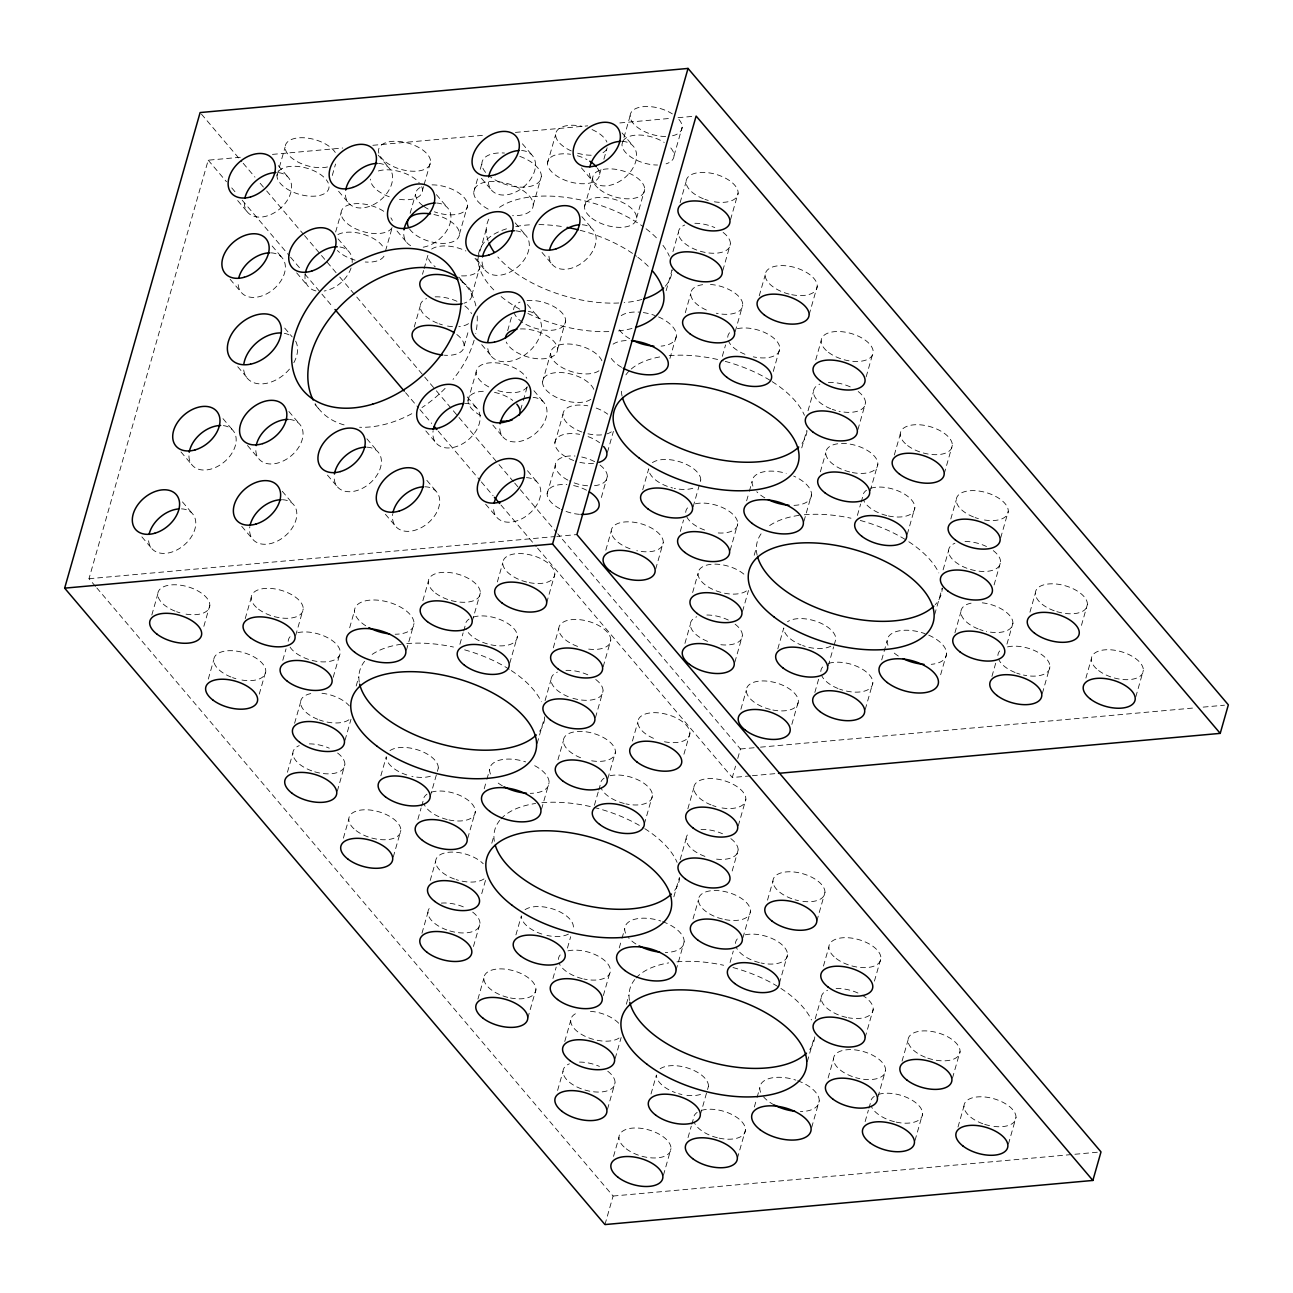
<?xml version="1.0" encoding="UTF-8"?>
<svg xmlns="http://www.w3.org/2000/svg" width="1293" height="1293" viewBox="0 0 1293 1293"><rect width="100%" height="100%" fill="white"/><g stroke="black" fill="none" stroke-linecap="round" stroke-linejoin="round"><path stroke-width="0.75" stroke-dasharray="5 3.75" d="M95.52 586.408L88.991 578.714L208.205 160.187L240.336 157.277M151.814 615.048L157.778 594.117M276.993 175.589L285.123 147.063M203.858 626.329L209.822 605.399M332.285 175.46L335.534 164.049M208.302 679.051L213.717 660.028M335.647 231.98L341.077 212.957M245.234 618.604L251.198 597.673M259.263 694.131L265.776 671.309M385.524 250.874L392.038 228.053M282.795 660.303L286.044 648.892M410.14 213.232L415.554 194.209M295.644 635.59L303.241 608.955M422.455 190.427L423.538 186.628M424.088 184.721L430.585 161.9M294.594 723.272L300.558 702.341M422.488 274.31L423.571 270.512M424.12 268.605L427.902 255.287A26.781 13.593 15.9 0 0 435.208 266.762M287.434 772.244L292.848 753.221M414.229 327.081L420.193 306.166M333.206 677.29L340.253 652.561M459.468 234.033L467.597 205.49M349.66 627.784L354.524 610.652M473.755 192.14L478.087 176.915M480.253 169.302L481.885 163.597M356.173 686.017L358.872 676.514M486.216 229.443L478.087 257.986A95.65 48.552 15.9 0 0 494.863 290.99M345.021 740.259L350.985 719.328M471.816 295.111L479.945 266.568M337.311 791.138L344.892 764.502M464.106 345.974L468.454 330.766M343.388 838.155L348.803 819.132M468.018 400.604L476.147 372.061M406.422 650.185L414.019 623.549M533.233 205.021L541.363 176.494M422.876 600.679L428.29 581.656M547.521 163.128L555.634 134.601M380.853 775.8L386.268 756.777A26.781 13.593 15.9 0 0 410.14 775.913M507.664 330.652L511.446 317.335M393.266 857.033L400.846 830.413M520.61 409.978L522.776 402.365M523.326 400.474L527.108 387.157M459.888 644.286L463.136 632.859M463.686 630.968L465.302 625.246A26.781 13.593 15.9 0 1 469.036 619.072M584.533 206.735L592.663 178.192M472.204 621.464L480.333 592.937M599.564 174.41L601.73 166.797M603.896 159.201L607.144 147.774M417.865 819.406L421.114 807.996M421.663 806.089L423.28 800.383A26.781 13.593 15.9 0 1 426.997 794.193M542.51 381.855L550.64 353.312M430.181 796.601L438.311 768.058M557.542 349.53L565.655 321.003M497.352 581.931L502.767 562.908M630.127 115.853L621.998 144.38A26.781 13.593 15.9 0 0 657.539 165.019M430.213 880.468L435.644 861.445M554.859 442.933L562.988 414.39M421.971 933.255L427.935 912.325M547.149 493.797L555.279 465.27M509.765 663.164L517.362 636.544M636.576 218.016L644.706 189.473M467.743 838.3L475.323 811.665M484.196 788.795L486.362 781.182M486.895 779.275L489.611 769.755M546.697 602.732L554.826 574.189M674.041 155.661L682.171 127.134M491.793 843.23L493.958 835.617M481.723 893.657L486.055 878.432M607.451 452.308L613.399 431.377M553.307 647.841L558.721 628.818M680.118 202.678L686.082 181.747M473.464 946.444L479.978 923.606M601.358 497.482L607.322 476.551M545.064 700.612L551.012 679.682M672.942 251.65L678.372 232.627M537.161 743.443L544.741 716.807M666.137 290.666L672.101 269.752A95.65 48.552 15.9 0 1 665.071 286.464M477.925 999.15L483.873 978.235M605.803 550.188L611.233 531.164M541.508 809.289L549.089 782.653M669.936 358.42L676.433 335.598M557.946 759.783L563.376 740.76M685.306 312.728L690.721 293.705M515.923 934.904L521.354 915.88A26.781 13.593 15.9 0 0 545.21 935.017M642.734 489.756L648.698 468.826A26.781 13.593 15.9 0 0 672.554 487.962M603.184 666.719L610.781 640.1M730.529 219.665L738.125 193.029M595.475 717.599L603.071 690.963M722.819 270.544L730.416 243.908M527.803 1018.044L535.932 989.517M655.68 569.082L663.277 542.446M594.424 805.28L598.223 791.962M598.756 790.071L600.388 784.366A26.781 13.593 15.9 0 1 604.106 778.176M722.318 356.318L725.567 344.908M607.823 778.677L615.42 752.041M735.184 331.606L742.764 304.986M552.951 978.51L556.2 967.099M680.296 531.455L683.544 520.028M567.433 948.092L570.682 936.682M693.161 506.743L700.741 480.107M632.439 741.034L637.853 722.011M759.233 295.887L765.197 274.956M564.75 1041.479L570.714 1020.549M692.644 592.517L698.058 573.494M557.59 1090.452L563.005 1071.428M684.934 643.397L690.349 624.374M644.302 824.174L652.432 795.648M773.279 371.414L779.776 348.577M603.362 995.497L610.409 970.768M730.173 550.333L737.753 523.713M619.266 947.898L621.432 940.286M621.981 938.379L624.697 928.875M746.627 500.827L748.792 493.215M749.326 491.324L752.041 481.804M683.932 754.223L689.896 733.293M809.111 314.765L817.241 286.238M626.329 1004.225L629.028 994.721M754.207 555.263L756.373 547.666M615.177 1058.466L621.141 1037.536M742.521 611.411L748.485 590.481M687.844 808.836L693.808 787.922M815.738 359.874L821.152 340.851M607.468 1109.346L615.048 1082.71M734.812 662.291L742.408 635.655M680.134 859.716L686.098 838.785M808.028 410.754L813.442 391.731M673.863 896.841L679.278 877.818M801.757 447.879L806.638 430.747M613.545 1156.362L618.959 1137.339M740.889 709.291L746.303 690.268M676.045 970.3L684.175 941.757M803.923 521.338L811.519 494.702A30.612 15.532 15.9 0 0 793.643 476.05M604.962 1224.568L613.092 1196.041L96.83 587.943M750.376 775.881L732.307 777.513L735.555 766.102M737.737 758.49L740.436 748.986L557.719 533.767M693.032 918.887L698.446 899.863M820.376 471.832L825.791 452.809M651.009 1094.007L656.424 1074.984A26.781 13.593 15.9 0 0 675.269 1092.585M777.82 648.86L783.768 627.929A26.781 13.593 15.9 0 0 800.997 644.916M738.271 825.839L745.851 799.203M866.148 376.861L873.195 352.132M732.177 870.997L738.141 850.067M857.905 429.648L865.486 403.012M663.422 1175.256L671.002 1148.62M791.849 724.387L798.347 701.549M730.044 962.493L733.293 951.066M857.388 515.422L860.653 504.011M861.186 502.104L862.819 496.399A26.781 13.593 15.9 0 1 866.536 490.209M742.909 937.781L750.49 911.145M870.254 490.726L877.85 464.09M688.021 1137.614L691.27 1126.203M691.82 1124.296L693.436 1118.59A26.781 13.593 15.9 0 1 697.169 1112.4M814.832 692.45L818.631 679.132M700.337 1114.808L708.467 1086.265M828.231 665.847L833.646 646.823M834.195 644.916L835.828 639.211A26.781 13.593 15.9 0 0 816.982 621.61A26.781 13.593 15.9 0 0 787.502 621.739M767.509 900.138L772.939 881.115M894.32 454.991L900.284 434.06M779.388 983.278L787.518 954.751M907.266 534.316L914.862 507.68M737.366 1158.399L745.495 1129.872M865.243 709.437L872.84 682.817M754.352 1107.002L756.518 1099.389M757.051 1097.482L759.767 1087.979M881.697 659.931L887.111 640.908M816.853 920.939L824.982 892.396M944.197 473.868L952.327 445.342M823.463 966.049L828.878 947.026M950.808 518.978L956.238 499.955M815.22 1018.819L821.184 997.889M943.114 569.857L948.529 550.834M807.317 1061.65L814.364 1036.921M934.661 614.579L942.258 587.959A95.65 48.552 15.9 0 1 935.227 604.688M811.665 1127.496L819.245 1100.86M940.641 674.736L946.589 653.805M828.118 1077.99L833.532 1058.967M954.913 632.827L960.877 611.912M874.424 981.128L880.937 958.307M1000.685 537.872L1008.281 511.236M865.098 1037.713L873.228 1009.186M994.075 584.953L1000.572 562.116M865.13 1121.597L868.379 1110.17M868.912 1108.279L870.545 1102.573A26.781 13.593 15.9 0 1 874.262 1096.383M991.925 676.433L995.723 663.115M877.979 1096.884L885.576 1070.248M1006.956 644.108L1012.92 623.194M902.045 1061.149L908.009 1040.218M1029.939 612.187L1035.354 593.164M915.008 1140.491L922.588 1113.855M1042.352 693.42L1049.932 666.784M952.472 1078.136L960.053 1051.5M1081.449 625.376L1087.397 604.445M958 1127.043L963.964 1106.129M1085.894 678.082L1091.308 659.058M1008.427 1144.046L1016.007 1117.411M1135.771 696.975L1143.351 670.34M272.451 154.384L342.742 148.016M372.853 145.301L485.295 135.118M515.406 132.403L587.701 125.857M619.816 122.948L670.016 118.406M678.049 117.695L694.115 116.241M88.991 578.714L554.81 536.579M556.814 536.401L576.904 534.575M740.436 748.986L758.49 747.354M760.494 747.16L1193.471 707.998M1203.169 707.126L1224.471 705.186M752.397 775.703L776.479 773.521M613.092 1196.041L1072.899 1154.439M1074.903 1154.261L1099.002 1152.079M622.03 132.937L633.247 146.157M581.43 167.88L592.647 181.101M522.437 143.798L532.409 155.548M581.866 216.61L593.099 229.831M481.416 178.256L491.388 190.006M542.026 252.442L551.998 264.176M515.164 222.849L526.396 236.069M436.436 194.661L447.653 207.882M527.415 304.55L536.142 314.829M475.016 258.293L484.988 270.043M378.219 155.176L389.435 168.381M458.853 277.106L465.092 284.444M533.944 390.712L543.917 402.462M397.016 230.994L406.988 242.745M481.691 344.649L492.908 357.87M338.588 191.267L348.56 203.017M278.27 165.617L288.242 177.367M338.071 238.866L349.288 252.087M492.843 425.074L502.815 436.824M467.242 396.951L477.214 408.701M527.479 470.7L537.452 482.451M201.433 114.107L241.888 161.754M243.197 163.29L254.947 177.125M260.168 183.283L265.388 189.424M266.681 190.96L303.225 234.001M304.534 235.536L320.195 253.994M321.504 255.529L338.475 275.506M339.768 277.041L435.046 389.258M436.355 390.809L497.692 463.056M499.001 464.591L513.353 481.497M514.662 483.032L556.426 532.231M208.205 160.187L226.501 181.747M231.738 187.905L236.958 194.063M242.195 200.221L289.244 255.642M290.553 257.178L299.701 267.958M304.922 274.116L320.616 292.59M321.909 294.125L332.366 306.441M405.566 392.652L418.641 408.038M419.934 409.59L431.7 423.441M438.246 431.135L480.059 480.398M481.368 481.933L493.134 495.801M500.973 505.03L536.256 546.6M537.565 548.135L732.307 777.513M237.67 200.56L247.658 212.311M296.663 272.855L307.896 286.06M272.144 245.993L282.116 257.743M425.833 430.925L435.822 442.675M485.635 504.189L496.851 517.394M426.852 480.349L436.824 492.1M284.702 328.083L292.186 336.891M366.889 438.796L378.106 452.017M230.138 279.288L241.355 292.509M315.023 404.45L320.017 410.317M385.411 514.275L395.383 526.025M288.889 411.497L300.121 424.718M237.734 366.727L248.967 379.932M327.468 475.129L337.441 486.879M247.496 445.487L258.713 458.692M222.962 418.641L232.95 430.375M282.23 491.259L293.463 504.48M180.955 451.92L192.172 465.141M241.726 526.299L252.943 539.52M182.475 501.91L192.447 513.66M141.874 536.854L151.847 548.604M757.165 555.279A95.65 48.552 15.9 0 1 762.143 532.409M769.658 525.556A95.65 48.552 15.9 0 1 802.193 514.986M804.294 514.776A95.65 48.552 15.9 0 1 850.988 518.202M860.298 520.465A95.65 48.552 15.9 0 1 907.217 540.716M908.801 541.735A95.65 48.552 15.9 0 1 938.831 572.896M993.283 550.64A26.781 13.593 15.9 0 1 993.153 570.116A26.781 13.593 15.9 0 1 956.901 563.101A26.781 13.593 15.9 0 1 954.913 543.222M965.014 541.492A26.781 13.593 15.9 0 1 986.478 546.519M982.276 602.829A26.781 13.593 15.9 0 1 1012.839 621.804A26.781 13.593 15.9 0 1 986.43 631.437M983.036 630.58A26.781 13.593 15.9 0 1 979.722 629.497M978.106 628.883A26.781 13.593 15.9 0 1 961.071 613.933A26.781 13.593 15.9 0 1 972.368 602.926M830.849 646.161A26.781 13.593 15.9 0 1 802.614 645.53M746.384 590.966A26.781 13.593 15.9 0 1 707.578 586.537A26.781 13.593 15.9 0 1 706.576 565.154A26.781 13.593 15.9 0 1 745.673 575.789M695.359 503.801A26.781 13.593 15.9 0 1 735.733 517.636A26.781 13.593 15.9 0 1 714.673 532.571M704.556 530.017A26.781 13.593 15.9 0 1 686.486 516.214M685.71 512.432A26.781 13.593 15.9 0 1 689.428 506.242M870.771 488.237A26.781 13.593 15.9 0 1 913.052 501.943A26.781 13.593 15.9 0 1 888.372 515.939M886.675 515.535A26.781 13.593 15.9 0 1 863.579 500.197M811.519 494.702A30.612 15.532 15.9 0 1 792.674 505.385M764.826 497.87A30.612 15.532 15.9 0 1 756.744 491.712M752.914 486.136A30.612 15.532 15.9 0 1 786.192 473.351M928.73 635.154A30.612 15.532 15.9 0 1 946.573 652.755A30.612 15.532 15.9 0 1 931.267 664.327M898.328 656.036A30.612 15.532 15.9 0 1 891.831 650.815M887.984 645.239A30.612 15.532 15.9 0 1 925.061 633.699M770.175 709.404A26.781 13.593 15.9 0 1 750.635 683.69A26.781 13.593 15.9 0 1 795.373 694.179A26.781 13.593 15.9 0 1 771.856 709.809M600.033 465.076A26.781 13.593 15.9 0 1 593.907 485.764M587.588 485.78A26.781 13.593 15.9 0 1 569.373 480.867M567.886 480.123A26.781 13.593 15.9 0 1 555.554 463.508A26.781 13.593 15.9 0 1 575.013 456.025M581.769 457.011A26.781 13.593 15.9 0 1 594.715 461.698M807.042 430.682A95.65 48.552 15.9 0 1 800.141 445.584M622.095 396.175A95.65 48.552 15.9 0 1 621.303 390.405M625.909 374.841A95.65 48.552 15.9 0 1 629.723 370.396M631.243 369.022A95.65 48.552 15.9 0 1 660.965 356.723M669.208 355.672A95.65 48.552 15.9 0 1 723.353 360.876M725.228 361.361A95.65 48.552 15.9 0 1 770.531 380.611M772.131 381.613A95.65 48.552 15.9 0 1 804.44 415.328M858.196 391.537A26.781 13.593 15.9 0 1 863.336 407.893A26.781 13.593 15.9 0 1 838.995 411.271M835.617 410.414A26.781 13.593 15.9 0 1 832.288 409.331M830.672 408.717A26.781 13.593 15.9 0 1 819.843 384.118M828.377 382.421A26.781 13.593 15.9 0 1 851.408 387.415M849.663 471.945A26.781 13.593 15.9 0 1 830.122 446.23A26.781 13.593 15.9 0 1 874.86 456.704A26.781 13.593 15.9 0 1 851.36 472.333M692.789 488.269A26.781 13.593 15.9 0 1 674.251 488.35M652.415 462.635A26.781 13.593 15.9 0 1 685.112 463.783A26.781 13.593 15.9 0 1 699.739 483.501M611.314 431.862A26.781 13.593 15.9 0 1 607.08 433.834M601.617 434.884A26.781 13.593 15.9 0 1 583.466 432.557M581.818 431.991A26.781 13.593 15.9 0 1 563.15 413.049A26.781 13.593 15.9 0 1 587.782 405.808M596.186 408.071A26.781 13.593 15.9 0 1 607.742 414.196M598.966 370.784A26.781 13.593 15.9 0 1 557.929 364.788A26.781 13.593 15.9 0 1 564.055 344.116A26.781 13.593 15.9 0 1 601.908 360.812M737.382 328.681A26.781 13.593 15.9 0 1 778.37 343.485A26.781 13.593 15.9 0 1 753.286 356.836M744.962 354.282A26.781 13.593 15.9 0 1 728.509 341.093M727.733 337.295A26.781 13.593 15.9 0 1 731.45 331.105M658.573 316.947A30.612 15.532 15.9 0 1 676.417 334.548A30.612 15.532 15.9 0 1 661.111 346.12M629.739 338.766A30.612 15.532 15.9 0 1 617.828 327.032M621.206 315.637A30.612 15.532 15.9 0 1 639.518 312.146M643.348 312.567A30.612 15.532 15.9 0 1 654.904 315.492M973.451 516.941A26.781 13.593 15.9 0 1 963.382 492.067A26.781 13.593 15.9 0 1 1006.261 505.175A26.781 13.593 15.9 0 1 981.791 519.495M978.397 518.638A26.781 13.593 15.9 0 1 975.067 517.556M630.063 548.765A26.781 13.593 15.9 0 1 617.618 523.568A26.781 13.593 15.9 0 1 661.03 536.045A26.781 13.593 15.9 0 1 636.786 550.705M468.519 323.638A26.781 13.593 15.9 0 1 458.821 326.66M452.502 326.676A26.781 13.593 15.9 0 1 445.746 325.691M442.368 324.834A26.781 13.593 15.9 0 1 439.038 323.767M437.422 323.153A26.781 13.593 15.9 0 1 426.593 298.554M435.127 296.857A26.781 13.593 15.9 0 1 459.629 302.594M464.947 305.972A26.781 13.593 15.9 0 1 471.476 313.649M789.069 294.093A26.781 13.593 15.9 0 1 769.529 268.378A26.781 13.593 15.9 0 1 814.267 278.852A26.781 13.593 15.9 0 1 790.75 294.481M641.942 299.443A95.65 48.552 15.9 0 1 624.18 302.627M618.797 302.998A95.65 48.552 15.9 0 1 497.837 256.951M488.188 241.015A95.65 48.552 15.9 0 1 489.821 217.305M499.502 207.349A95.65 48.552 15.9 0 1 643.187 226.647M646.047 228.764A95.65 48.552 15.9 0 1 658.024 239.496M662.953 245.331A95.65 48.552 15.9 0 1 669.354 256.224M723.126 232.433A26.781 13.593 15.9 0 1 722.997 251.909A26.781 13.593 15.9 0 1 686.745 244.894A26.781 13.593 15.9 0 1 684.757 225.014M694.858 223.285A26.781 13.593 15.9 0 1 714.787 227.6M710.455 284.46A26.781 13.593 15.9 0 1 742.602 303.112A26.781 13.593 15.9 0 1 716.274 313.229M706.35 310.013A26.781 13.593 15.9 0 1 690.753 294.626A26.781 13.593 15.9 0 1 704.135 284.492M527.027 300.509A26.781 13.593 15.9 0 1 563.425 314.603A26.781 13.593 15.9 0 1 548.103 330.345A26.781 13.593 15.9 0 1 514.388 313.504M513.612 309.722A26.781 13.593 15.9 0 1 520.012 302.109M476.697 258.875A26.781 13.593 15.9 0 1 460.211 275.797M431.62 249.096A26.781 13.593 15.9 0 1 465.868 250.971M432.056 184.867A26.781 13.593 15.9 0 1 467.581 204.585A26.781 13.593 15.9 0 1 434.4 211.81M428.161 209.062A26.781 13.593 15.9 0 1 424.072 206.573M422.843 205.684A26.781 13.593 15.9 0 1 421.954 186.612M519.834 156.388A30.612 15.532 15.9 0 1 537.112 183.574A30.612 15.532 15.9 0 1 490.209 176.705M485.602 172.405A30.612 15.532 15.9 0 1 504.432 153.043M527.188 386.752A26.781 13.593 15.9 0 1 496.625 390.227M488.754 386.914A26.781 13.593 15.9 0 1 485.812 363.446A26.781 13.593 15.9 0 1 526.784 378.267M327.517 166.959A26.781 13.593 15.9 0 1 289.147 155.613A26.781 13.593 15.9 0 1 299.879 137.753A26.781 13.593 15.9 0 1 335.76 153.253M678.922 119.425A26.781 13.593 15.9 0 1 668.756 136.347M665.669 136.476A26.781 13.593 15.9 0 1 630.402 114.091A26.781 13.593 15.9 0 1 672.36 113.897M606.676 149.277A26.781 13.593 15.9 0 1 599.742 154.045M591.192 155.225A26.781 13.593 15.9 0 1 574.48 152.186M571.28 150.909A26.781 13.593 15.9 0 1 556.232 131.999A26.781 13.593 15.9 0 1 582.125 126.342M592.049 129.559A26.781 13.593 15.9 0 1 606.918 142.085M703.295 198.734A26.781 13.593 15.9 0 1 693.226 173.844A26.781 13.593 15.9 0 1 736.105 186.968A26.781 13.593 15.9 0 1 711.635 201.288M708.241 200.431A26.781 13.593 15.9 0 1 704.911 199.348M392.102 227.649A26.781 13.593 15.9 0 1 356.189 229.039A26.781 13.593 15.9 0 1 345.409 206.379A26.781 13.593 15.9 0 1 384.603 211.874M390.874 217.838A26.781 13.593 15.9 0 1 392.345 220.457M828.748 663.357A26.781 13.593 15.9 0 1 872.064 679.019A26.781 13.593 15.9 0 1 839.626 689.121M838.009 688.506A26.781 13.593 15.9 0 1 821.556 675.318M820.796 671.536A26.781 13.593 15.9 0 1 824.514 665.345M1007.538 646.888A26.781 13.593 15.9 0 1 1048.526 661.693A26.781 13.593 15.9 0 1 1023.442 675.043M1020.064 674.186A26.781 13.593 15.9 0 1 1016.734 673.103M1015.118 672.489A26.781 13.593 15.9 0 1 998.665 659.301M997.889 655.503A26.781 13.593 15.9 0 1 1001.606 649.312M735.103 624.18A26.781 13.593 15.9 0 1 740.566 640.18A26.781 13.593 15.9 0 1 717.615 644.237M707.578 641.36A26.781 13.593 15.9 0 1 696.749 616.761M706.851 615.015A26.781 13.593 15.9 0 1 728.315 620.058M1054.199 610.765A26.781 13.593 15.9 0 1 1042.901 585.115A26.781 13.593 15.9 0 1 1086.346 600.017A26.781 13.593 15.9 0 1 1055.848 611.33M483.97 878.917A26.781 13.593 15.9 0 1 456.122 879.612M454.473 879.046A26.781 13.593 15.9 0 1 440.606 854.495A26.781 13.593 15.9 0 1 483.243 863.74M568.419 934.112A26.781 13.593 15.9 0 1 546.907 935.421M525.071 909.69A26.781 13.593 15.9 0 1 554.552 909.561A26.781 13.593 15.9 0 1 573.397 927.162M722.318 919A26.781 13.593 15.9 0 1 702.778 893.285A26.781 13.593 15.9 0 1 747.516 903.775A26.781 13.593 15.9 0 1 723.999 919.388M730.852 838.607A26.781 13.593 15.9 0 1 736.606 854.237A26.781 13.593 15.9 0 1 715.061 858.94M704.927 856.386A26.781 13.593 15.9 0 1 689.816 832.611M701.016 829.476A26.781 13.593 15.9 0 1 722.512 833.759M679.698 877.737A95.65 48.552 15.9 0 1 672.796 892.639M494.346 841.29A95.65 48.552 15.9 0 1 499.712 820.376M500.989 818.889A95.65 48.552 15.9 0 1 535.641 803.47M541.864 802.727A95.65 48.552 15.9 0 1 592.275 806.994M594.134 807.462A95.65 48.552 15.9 0 1 643.171 827.665M644.787 828.668A95.65 48.552 15.9 0 1 677.096 862.383M791.769 898.716A26.781 13.593 15.9 0 1 778.952 873.664A26.781 13.593 15.9 0 1 822.251 885.349A26.781 13.593 15.9 0 1 800.189 900.979M798.492 900.655A26.781 13.593 15.9 0 1 795.098 899.799M472.688 912.131A26.781 13.593 15.9 0 1 476.681 929.489A26.781 13.593 15.9 0 1 448.412 930.491M446.764 929.926A26.781 13.593 15.9 0 1 431.652 906.134M441.349 903.112A26.781 13.593 15.9 0 1 465.884 908.009M982.793 1123.73A26.781 13.593 15.9 0 1 969.992 1098.678A26.781 13.593 15.9 0 1 1013.292 1110.364A26.781 13.593 15.9 0 1 991.214 1125.993M989.517 1125.653A26.781 13.593 15.9 0 1 984.442 1124.28M797.716 1080.754A30.612 15.532 15.9 0 1 819.212 1099.81A30.612 15.532 15.9 0 1 800.399 1111.56M774.184 1104.949A30.612 15.532 15.9 0 1 763.484 1096.771M760.64 1092.294A30.612 15.532 15.9 0 1 795.841 1080.108M662.646 921.65A30.612 15.532 15.9 0 1 684.142 940.706A30.612 15.532 15.9 0 1 665.313 952.44M635.897 943.987A30.612 15.532 15.9 0 1 628.414 937.667M625.57 933.19A30.612 15.532 15.9 0 1 660.755 921.004M745.107 934.839A26.781 13.593 15.9 0 1 786.096 949.66A26.781 13.593 15.9 0 1 761.027 962.994M759.33 962.59A26.781 13.593 15.9 0 1 736.234 947.252M735.458 943.47A26.781 13.593 15.9 0 1 739.192 937.28M568.015 950.856A26.781 13.593 15.9 0 1 609.003 965.677A26.781 13.593 15.9 0 1 583.919 979.011M582.222 978.623A26.781 13.593 15.9 0 1 559.126 963.269M558.366 959.487A26.781 13.593 15.9 0 1 562.083 953.297M619.04 1038.02A26.781 13.593 15.9 0 1 580.525 1033.786A26.781 13.593 15.9 0 1 578.666 1012.387M590.448 1011.32A26.781 13.593 15.9 0 1 619.509 1024.137M700.515 1094.444A26.781 13.593 15.9 0 1 683.674 1094.864M681.977 1094.524A26.781 13.593 15.9 0 1 678.599 1093.668M660.141 1068.794A26.781 13.593 15.9 0 1 692.838 1069.957A26.781 13.593 15.9 0 1 707.465 1089.676M852.362 1076.568A26.781 13.593 15.9 0 1 840.676 1051.064A26.781 13.593 15.9 0 1 884.17 1065.157A26.781 13.593 15.9 0 1 855.691 1077.651M862.043 995.125A26.781 13.593 15.9 0 1 872.209 1012.581A26.781 13.593 15.9 0 1 848.434 1017.769M846.737 1017.429A26.781 13.593 15.9 0 1 823.415 1004.289A26.781 13.593 15.9 0 1 827.568 990.293M836.102 988.579A26.781 13.593 15.9 0 1 860.621 994.333M814.784 1036.841A95.65 48.552 15.9 0 1 807.883 1051.742M629.432 1000.394A95.65 48.552 15.9 0 1 634.782 979.48M636.059 977.993A95.65 48.552 15.9 0 1 668.707 962.897M676.95 961.83A95.65 48.552 15.9 0 1 723.627 965.257M732.953 967.536A95.65 48.552 15.9 0 1 811.487 1019.951M431.232 792.205A26.781 13.593 15.9 0 1 473.529 805.911A26.781 13.593 15.9 0 1 448.849 819.907M447.152 819.52A26.781 13.593 15.9 0 1 424.056 804.165M610.037 775.735A26.781 13.593 15.9 0 1 651.025 790.556A26.781 13.593 15.9 0 1 625.941 803.89M624.244 803.486A26.781 13.593 15.9 0 1 601.148 788.148M507.745 997.372A26.781 13.593 15.9 0 1 488.204 971.657A26.781 13.593 15.9 0 1 532.942 982.13A26.781 13.593 15.9 0 1 509.442 997.76M337.602 753.027A26.781 13.593 15.9 0 1 341.594 770.386A26.781 13.593 15.9 0 1 313.326 771.388M311.694 770.822A26.781 13.593 15.9 0 1 299.249 745.608M309.35 743.879A26.781 13.593 15.9 0 1 329.262 748.194M653.482 738.335A26.781 13.593 15.9 0 1 645.805 713.849A26.781 13.593 15.9 0 1 688.102 727.555A26.781 13.593 15.9 0 1 663.406 741.552M544.628 718.633A95.65 48.552 15.9 0 1 537.726 733.535M359.276 682.187A95.65 48.552 15.9 0 1 364.626 661.273M372.158 654.403A95.65 48.552 15.9 0 1 402.608 644.076M406.778 643.623A95.65 48.552 15.9 0 1 453.471 647.05M464.656 649.846A95.65 48.552 15.9 0 1 509.717 669.564M511.285 670.582A95.65 48.552 15.9 0 1 541.331 701.743M595.766 679.504A26.781 13.593 15.9 0 1 599.338 697.153A26.781 13.593 15.9 0 1 569.857 697.283M568.241 696.668A26.781 13.593 15.9 0 1 557.412 672.085M565.946 670.372A26.781 13.593 15.9 0 1 588.978 675.366M580.589 757.746A26.781 13.593 15.9 0 1 570.132 733.002A26.781 13.593 15.9 0 1 612.947 745.318A26.781 13.593 15.9 0 1 590.626 760.623M430.359 776.236A26.781 13.593 15.9 0 1 411.82 776.317M389.985 750.587A26.781 13.593 15.9 0 1 422.682 751.75A26.781 13.593 15.9 0 1 437.309 771.468M348.884 719.813A26.781 13.593 15.9 0 1 319.403 719.942M317.787 719.328A26.781 13.593 15.9 0 1 300.752 704.362A26.781 13.593 15.9 0 1 312.049 693.371M321.957 693.258A26.781 13.593 15.9 0 1 349.352 705.93M297.859 632.649A26.781 13.593 15.9 0 1 336.616 644.431A26.781 13.593 15.9 0 1 324.107 661.903A26.781 13.593 15.9 0 1 288.969 645.062M288.21 641.28A26.781 13.593 15.9 0 1 291.927 635.089M473.254 617.084A26.781 13.593 15.9 0 1 512.917 627.541A26.781 13.593 15.9 0 1 501.91 645.87A26.781 13.593 15.9 0 1 466.078 629.044M365.741 625.78A30.612 15.532 15.9 0 1 364.578 601.051A30.612 15.532 15.9 0 1 409.639 614.013A30.612 15.532 15.9 0 1 395.157 634.233M711.037 804.892A26.781 13.593 15.9 0 1 700.951 780.018A26.781 13.593 15.9 0 1 743.831 793.126A26.781 13.593 15.9 0 1 719.361 807.446M715.966 806.59A26.781 13.593 15.9 0 1 712.637 805.507M174.991 611.104A26.781 13.593 15.9 0 1 164.922 586.214A26.781 13.593 15.9 0 1 207.801 599.322A26.781 13.593 15.9 0 1 183.331 613.642M179.937 612.801A26.781 13.593 15.9 0 1 176.608 611.718M526.639 582.044A26.781 13.593 15.9 0 1 507.098 556.329A26.781 13.593 15.9 0 1 551.836 566.819A26.781 13.593 15.9 0 1 528.336 582.432M577.567 646.403A26.781 13.593 15.9 0 1 564.75 621.351A26.781 13.593 15.9 0 1 608.049 633.053A26.781 13.593 15.9 0 1 585.988 648.682M230.946 676.999A26.781 13.593 15.9 0 1 220.877 652.125A26.781 13.593 15.9 0 1 263.756 665.232A26.781 13.593 15.9 0 1 239.286 679.552M235.892 678.696A26.781 13.593 15.9 0 1 232.562 677.613M701.388 1110.412A26.781 13.593 15.9 0 1 743.685 1124.118A26.781 13.593 15.9 0 1 719.005 1138.115M717.308 1137.727A26.781 13.593 15.9 0 1 694.212 1122.372M878.497 1094.395A26.781 13.593 15.9 0 1 920.794 1108.101A26.781 13.593 15.9 0 1 896.097 1122.098M894.4 1121.694A26.781 13.593 15.9 0 1 871.304 1106.355M925.238 1057.205A26.781 13.593 15.9 0 1 916.785 1031.814A26.781 13.593 15.9 0 1 959.422 1048.041A26.781 13.593 15.9 0 1 926.855 1057.819M632.002 328.47A95.65 48.552 15.9 0 1 616.05 331.17M608.825 331.606A95.65 48.552 15.9 0 1 526.348 312.68M519.721 309.156A95.65 48.552 15.9 0 1 500.876 296.372M478.475 254.349A95.65 48.552 15.9 0 1 506.5 228.813M515.778 226.517A95.65 48.552 15.9 0 1 531.391 224.74M538.906 224.594A95.65 48.552 15.9 0 1 563.36 226.76M580.153 230.299A95.65 48.552 15.9 0 1 636.512 256.24M637.918 257.307A95.65 48.552 15.9 0 1 649.894 268.023M670.792 147.968A26.781 13.593 15.9 0 1 666.089 163.839M623 140.985A26.781 13.593 15.9 0 1 664.23 142.44M597.318 168.009A26.781 13.593 15.9 0 1 581.64 183.735A26.781 13.593 15.9 0 1 548.103 166.49A26.781 13.593 15.9 0 1 570.601 154.271M577.389 155.742A26.781 13.593 15.9 0 1 586.957 159.556M621.61 367.309A30.612 15.532 15.9 0 1 609.698 355.575M613.076 344.164A30.612 15.532 15.9 0 1 629.529 340.576M520.416 328.939A26.781 13.593 15.9 0 1 555.731 343.793A26.781 13.593 15.9 0 1 539.44 358.856A26.781 13.593 15.9 0 1 506.258 342.047M462.005 281.874A26.781 13.593 15.9 0 1 463.88 303.273M433.915 214.509A26.781 13.593 15.9 0 1 459.419 232.805A26.781 13.593 15.9 0 1 437.503 243.052A26.781 13.593 15.9 0 1 408.2 226.534M488.156 209.11A30.612 15.532 15.9 0 1 482.386 182.943A30.612 15.532 15.9 0 1 528.869 195.485A30.612 15.532 15.9 0 1 512.545 215.689M421.696 186.645A26.781 13.593 15.9 0 1 395.965 198.686M389.241 196.746A26.781 13.593 15.9 0 1 370.412 179.145M378.364 170.983A26.781 13.593 15.9 0 1 419.207 182.733M329.036 186.871A26.781 13.593 15.9 0 1 291.588 191.445A26.781 13.593 15.9 0 1 286.642 166.975A26.781 13.593 15.9 0 1 328.277 183.089M383.989 256.176A26.781 13.593 15.9 0 1 365.256 262.01M355.106 260.168A26.781 13.593 15.9 0 1 337.376 250.486M337.909 234.55A26.781 13.593 15.9 0 1 363.947 234.437A26.781 13.593 15.9 0 1 384.215 248.999M456.817 334.499A26.781 13.593 15.9 0 1 444.372 355.219M590.836 399.327A26.781 13.593 15.9 0 1 549.8 393.331A26.781 13.593 15.9 0 1 555.925 372.643A26.781 13.593 15.9 0 1 593.778 389.355M480.624 415.457A26.781 13.593 15.9 0 1 468.195 399.262A26.781 13.593 15.9 0 1 486.136 391.278M494.508 392.345A26.781 13.593 15.9 0 1 512.771 400.41M593.487 463.411A26.781 13.593 15.9 0 1 575.337 461.084M573.688 460.518A26.781 13.593 15.9 0 1 555.036 441.592A26.781 13.593 15.9 0 1 579.652 434.335M588.073 436.614A26.781 13.593 15.9 0 1 599.613 442.739M579.458 514.323A26.781 13.593 15.9 0 1 561.243 509.41M559.756 508.65A26.781 13.593 15.9 0 1 547.424 492.035A26.781 13.593 15.9 0 1 566.884 484.568M573.639 485.554A26.781 13.593 15.9 0 1 586.586 490.241M607.758 1071.234A26.781 13.593 15.9 0 1 607.629 1090.71A26.781 13.593 15.9 0 1 571.377 1083.696A26.781 13.593 15.9 0 1 569.405 1063.816M579.506 1062.086A26.781 13.593 15.9 0 1 599.419 1066.402M534.688 765.682A30.612 15.532 15.9 0 1 548.992 783.687A30.612 15.532 15.9 0 1 530.243 793.336M502.395 785.837A30.612 15.532 15.9 0 1 495.429 780.762M490.483 774.087A30.612 15.532 15.9 0 1 525.685 761.9M460.114 279.644A96.038 65.911 -40.3 0 1 476.115 307.007M477.214 315.977A96.038 65.911 -40.3 0 1 475.759 333.578M474.127 340.221A96.038 65.911 -40.3 0 1 453.019 379.447M445.099 388.369A96.038 65.911 -40.3 0 1 421.987 407.57M411.788 413.695A96.038 65.911 -40.3 0 1 359.616 427.256M344.1 424.912A96.038 65.911 -40.3 0 1 315.104 403.642M339.962 246.995A26.781 18.377 -40.3 0 1 352.181 262.463M351.066 267.974A26.781 18.377 -40.3 0 1 324.171 291.022M315.945 290.909A26.781 18.377 -40.3 0 1 305.148 274.342M271.191 252.862A26.781 18.377 -40.3 0 1 284.266 273.874A26.781 18.377 -40.3 0 1 256.984 297.131A26.781 18.377 -40.3 0 1 238.219 280.969M278.609 172.664A26.781 18.377 -40.3 0 1 290.214 194.37A26.781 18.377 -40.3 0 1 262.867 216.885A26.781 18.377 -40.3 0 1 244.409 200.835M378.558 163.435A26.781 18.377 -40.3 0 1 391.634 184.091A26.781 18.377 -40.3 0 1 365.111 207.559A26.781 18.377 -40.3 0 1 345.393 192.786M622.256 141.357A26.781 18.377 -40.3 0 1 635.526 162.223A26.781 18.377 -40.3 0 1 608.356 185.61A26.781 18.377 -40.3 0 1 589.414 169.625M582.319 224.756A26.781 18.377 -40.3 0 1 594.958 246.074A26.781 18.377 -40.3 0 1 567.465 269.057A26.781 18.377 -40.3 0 1 549.056 252.555M515.745 230.833A26.781 18.377 -40.3 0 1 528.013 252.41A26.781 18.377 -40.3 0 1 500.31 275.15A26.781 18.377 -40.3 0 1 482.241 258.325M521.596 150.521A26.781 18.377 -40.3 0 1 534.494 171.29A26.781 18.377 -40.3 0 1 507.874 194.645A26.781 18.377 -40.3 0 1 488.301 179.743M436.695 203.049A26.781 18.377 -40.3 0 1 449.802 224.206A26.781 18.377 -40.3 0 1 422.181 247.367M410.624 245.654A26.781 18.377 -40.3 0 1 403.804 231.253M533.136 397.404A26.781 18.377 -40.3 0 1 545.791 418.706A26.781 18.377 -40.3 0 1 518.283 441.689A26.781 18.377 -40.3 0 1 499.89 425.187M526.461 477.65A26.781 18.377 -40.3 0 1 539.731 498.516A26.781 18.377 -40.3 0 1 512.561 521.903A26.781 18.377 -40.3 0 1 493.619 505.935M465.205 403.4A26.781 18.377 -40.3 0 1 479.137 424.12A26.781 18.377 -40.3 0 1 451.613 447.717A26.781 18.377 -40.3 0 1 433.074 430.957M367.147 447.184A26.781 18.377 -40.3 0 1 380.336 468.114A26.781 18.377 -40.3 0 1 353.118 491.437A26.781 18.377 -40.3 0 1 334.257 475.388M424.831 486.782A26.781 18.377 -40.3 0 1 438.715 507.535A26.781 18.377 -40.3 0 1 411.174 531.1A26.781 18.377 -40.3 0 1 392.668 514.291M289.47 419.482A26.781 18.377 -40.3 0 1 301.899 440.606A26.781 18.377 -40.3 0 1 275.005 463.654A26.781 18.377 -40.3 0 1 255.836 448.315M223.366 425.607A26.781 18.377 -40.3 0 1 234.76 447.443A26.781 18.377 -40.3 0 1 207.333 469.828A26.781 18.377 -40.3 0 1 189.037 453.601M181.456 508.86A26.781 18.377 -40.3 0 1 194.726 529.726A26.781 18.377 -40.3 0 1 167.557 553.113A26.781 18.377 -40.3 0 1 148.614 537.145M282.44 499.728A26.781 18.377 -40.3 0 1 295.644 520.982A26.781 18.377 -40.3 0 1 267.716 544.094A26.781 18.377 -40.3 0 1 249.84 526.704M295.644 341.158A30.612 21.011 -40.3 0 1 293.802 362.783M289.454 369.119A30.612 21.011 -40.3 0 1 259.941 383.876A30.612 21.011 -40.3 0 1 243.569 367.196M284.347 333.319A30.612 21.011 -40.3 0 1 290.699 335.792M528.304 311.257A30.612 21.011 -40.3 0 1 527.754 352.666A30.612 21.011 -40.3 0 1 487.526 345.118M1098.597 670.534A26.781 13.593 15.9 0 0 1142.349 673.75A26.781 13.593 15.9 0 0 1111.043 649.829A26.781 13.593 15.9 0 0 1098.597 670.534M907.573 445.535A26.781 13.593 15.9 0 0 951.325 448.736A26.781 13.593 15.9 0 0 920.018 424.815A26.781 13.593 15.9 0 0 907.573 445.535M599.952 189.667A26.781 13.593 15.9 0 0 643.688 192.883A26.781 13.593 15.9 0 0 612.397 168.963A26.781 13.593 15.9 0 0 599.952 189.667M828.441 352.326A26.781 13.593 15.9 0 0 872.193 355.543A26.781 13.593 15.9 0 0 840.886 331.622A26.781 13.593 15.9 0 0 828.441 352.326M385.831 162.094A26.781 13.593 15.9 0 0 429.583 165.294A26.781 13.593 15.9 0 0 398.276 141.373A26.781 13.593 15.9 0 0 385.831 162.094M626.248 1148.814A26.781 13.593 15.9 0 0 670 1152.015A26.781 13.593 15.9 0 0 638.694 1128.094A26.781 13.593 15.9 0 0 626.248 1148.814M836.183 958.501A26.781 13.593 15.9 0 0 879.919 961.701A26.781 13.593 15.9 0 0 848.628 937.781A26.781 13.593 15.9 0 0 836.183 958.501M356.092 830.607A26.781 13.593 15.9 0 0 399.844 833.807A26.781 13.593 15.9 0 0 368.537 809.887A26.781 13.593 15.9 0 0 356.092 830.607M435.579 593.131A26.781 13.593 15.9 0 0 479.331 596.332A26.781 13.593 15.9 0 0 448.024 572.411A26.781 13.593 15.9 0 0 435.579 593.131M258.487 609.148A26.781 13.593 15.9 0 0 302.223 612.365A26.781 13.593 15.9 0 0 270.932 588.444A26.781 13.593 15.9 0 0 258.487 609.148M591.822 218.21A26.781 13.593 15.9 0 0 635.558 221.41A26.781 13.593 15.9 0 0 604.267 197.49A26.781 13.593 15.9 0 0 591.822 218.21"/><path stroke-width="1.5" d="M1220.22 733.373L696.119 116.047L576.904 534.575L1101.006 1151.901L1092.876 1180.444L604.962 1224.568L64.65 588.153L200.124 112.556L688.038 68.432L1228.35 704.847L1220.22 733.373L778.499 773.343M1092.876 1180.444L552.564 544.014L688.038 68.432M64.65 588.153L552.564 544.014M334.984 309.512L404.256 391.116M434.319 426.512L436.937 429.599M494.443 497.336L499.664 503.494M933.837 606.11A95.65 48.552 15.9 0 1 837.266 614.854A95.65 48.552 15.9 0 1 757.698 557.251M788.956 505.256A30.612 15.532 15.9 0 1 768.139 499.631M924.042 664.36A30.612 15.532 15.9 0 1 903.209 658.735M798.751 447.006A95.65 48.552 15.9 0 1 702.18 455.75A95.65 48.552 15.9 0 1 622.612 398.147M653.886 346.152A30.612 15.532 15.9 0 1 633.053 340.528M663.665 287.903A95.65 48.552 15.9 0 1 643.704 298.925M494.233 252.313A95.65 48.552 15.9 0 1 488.964 242.971M671.406 894.077A95.65 48.552 15.9 0 1 574.835 902.805A95.65 48.552 15.9 0 1 495.267 845.202M794.791 1111.253A30.612 15.532 15.9 0 1 774.184 1104.949M659.721 952.149A30.612 15.532 15.9 0 1 639.098 945.846M806.476 1053.181A95.65 48.552 15.9 0 1 708.192 1061.424A95.65 48.552 15.9 0 1 629.82 1002.35M536.32 734.957A95.65 48.552 15.9 0 1 438.036 743.216A95.65 48.552 15.9 0 1 359.664 684.142M389.565 633.926A30.612 15.532 15.9 0 1 368.941 627.622M652.351 270.77A95.65 48.552 15.9 0 1 635.574 327.452M567.11 227.406A95.65 48.552 15.9 0 1 578.278 229.831M589.753 161.189A26.781 13.593 15.9 0 1 596.299 166.716M631.388 340.689A30.612 15.532 15.9 0 1 667.98 366.145A30.612 15.532 15.9 0 1 623.242 368.214M505.482 338.249A26.781 13.593 15.9 0 1 516.974 329.279M462.183 303.726A26.781 13.593 15.9 0 1 428.015 295.984A26.781 13.593 15.9 0 1 424.54 276.993A26.781 13.593 15.9 0 1 457.738 279.498M408.2 226.534A26.781 13.593 15.9 0 1 430.521 213.878M442.723 355.058A26.781 13.593 15.9 0 1 412.855 331.687A26.781 13.593 15.9 0 1 454.296 332.754M512.109 420.047A26.781 13.593 15.9 0 1 500.326 421.114M516.812 404.176A26.781 13.593 15.9 0 1 519.059 415.279M603.653 446.505A26.781 13.593 15.9 0 1 598.95 462.377M589.382 491.857A26.781 13.593 15.9 0 1 598.772 507.276A26.781 13.593 15.9 0 1 581.09 514.404M526.526 793.207A30.612 15.532 15.9 0 1 504.011 786.742M313.1 399.973A96.038 65.911 -40.3 0 1 350.29 296.808A96.038 65.911 -40.3 0 1 457.916 277.93M305.374 272.968A26.781 18.377 -40.3 0 1 337.279 246.785M238.688 278.237A26.781 18.377 -40.3 0 1 269.817 252.83M244.878 198.104A26.781 18.377 -40.3 0 1 275.878 172.551M345.684 190.087A26.781 18.377 -40.3 0 1 377.184 163.403M589.867 166.894A26.781 18.377 -40.3 0 1 620.882 141.341M549.573 249.808A26.781 18.377 -40.3 0 1 579.539 224.756M482.483 256.951A26.781 18.377 -40.3 0 1 514.372 230.768M488.625 177.028A26.781 18.377 -40.3 0 1 518.816 150.538M403.982 229.895A26.781 18.377 -40.3 0 1 435.321 203.033M500.1 423.813A26.781 18.377 -40.3 0 1 530.356 397.404M494.071 503.187A26.781 18.377 -40.3 0 1 523.665 477.715M433.3 429.583A26.781 18.377 -40.3 0 1 463.799 403.432M334.434 474.03A26.781 18.377 -40.3 0 1 365.774 447.168M392.894 512.917A26.781 18.377 -40.3 0 1 423.441 486.798M256.192 445.6A26.781 18.377 -40.3 0 1 288.097 419.417M189.231 452.243A26.781 18.377 -40.3 0 1 220.65 425.478M149.067 534.397A26.781 18.377 -40.3 0 1 178.66 508.925M250.099 525.33A26.781 18.377 -40.3 0 1 281.05 499.712M243.844 363.996A30.612 21.011 -40.3 0 1 281.195 332.964M487.8 341.934A30.612 21.011 -40.3 0 1 525.152 310.902M372.675 404.159A96.038 65.911 -40.3 0 0 451.483 268.572A96.038 65.911 -40.3 0 0 304.857 312.146A96.038 65.911 -40.3 0 0 372.675 404.159M262.721 443.612A26.781 18.377 -40.3 0 0 283.91 405.63A26.781 18.377 -40.3 0 0 242.987 418.609A26.781 18.377 -40.3 0 0 262.721 443.612M340.35 471.573A26.781 18.377 -40.3 0 0 362.622 433.834A26.781 18.377 -40.3 0 0 321.747 445.665A26.781 18.377 -40.3 0 0 340.35 471.573M439.83 427.595A26.781 18.377 -40.3 0 0 461.003 389.613A26.781 18.377 -40.3 0 0 420.08 402.592A26.781 18.377 -40.3 0 0 439.83 427.595M488.996 254.947A26.781 18.377 -40.3 0 0 510.185 216.982A26.781 18.377 -40.3 0 0 469.262 229.96A26.781 18.377 -40.3 0 0 488.996 254.947M409.897 227.439A26.781 18.377 -40.3 0 0 432.169 189.699A26.781 18.377 -40.3 0 0 391.294 201.53A26.781 18.377 -40.3 0 0 409.897 227.439M311.904 270.98A26.781 18.377 -40.3 0 0 333.077 232.999A26.781 18.377 -40.3 0 0 292.153 245.977A26.781 18.377 -40.3 0 0 311.904 270.98M250.583 196.94A26.781 18.377 -40.3 0 0 272.758 159.184A26.781 18.377 -40.3 0 0 231.883 171.112A26.781 18.377 -40.3 0 0 250.583 196.94M154.788 533.249A26.781 18.377 -40.3 0 0 176.963 495.478A26.781 18.377 -40.3 0 0 136.088 507.422A26.781 18.377 -40.3 0 0 154.788 533.249M499.793 502.04A26.781 18.377 -40.3 0 0 521.968 464.268A26.781 18.377 -40.3 0 0 481.077 476.212A26.781 18.377 -40.3 0 0 499.793 502.04M595.588 165.73A26.781 18.377 -40.3 0 0 617.763 127.975A26.781 18.377 -40.3 0 0 576.888 139.903A26.781 18.377 -40.3 0 0 595.588 165.73M399.375 510.977A26.781 18.377 -40.3 0 0 420.613 473.012A26.781 18.377 -40.3 0 0 379.706 485.942A26.781 18.377 -40.3 0 0 399.375 510.977M255.917 524.069A26.781 18.377 -40.3 0 0 277.979 486.281A26.781 18.377 -40.3 0 0 237.088 498.355A26.781 18.377 -40.3 0 0 255.917 524.069M352.844 187.42A26.781 18.377 -40.3 0 0 373.224 149.293A26.781 18.377 -40.3 0 0 332.301 163.096A26.781 18.377 -40.3 0 0 352.844 187.42M495.607 174.539A26.781 18.377 -40.3 0 0 516.198 136.46A26.781 18.377 -40.3 0 0 475.274 150.036A26.781 18.377 -40.3 0 0 495.607 174.539M506.985 421.437A26.781 18.377 -40.3 0 0 527.706 383.374A26.781 18.377 -40.3 0 0 486.782 396.838A26.781 18.377 -40.3 0 0 506.985 421.437M195.033 449.916A26.781 18.377 -40.3 0 0 217.45 412.208A26.781 18.377 -40.3 0 0 176.575 423.878A26.781 18.377 -40.3 0 0 195.033 449.916M556.168 248.806A26.781 18.377 -40.3 0 0 576.888 210.743A26.781 18.377 -40.3 0 0 535.965 224.206A26.781 18.377 -40.3 0 0 556.168 248.806M244.199 277.284A26.781 18.377 -40.3 0 0 266.617 239.561A26.781 18.377 -40.3 0 0 225.758 251.246A26.781 18.377 -40.3 0 0 244.199 277.284M250.535 364.173A30.612 21.011 -40.3 0 0 279.433 322.07A30.612 21.011 -40.3 0 0 233.128 331.735A30.612 21.011 -40.3 0 0 250.535 364.173M494.476 342.112A30.612 21.011 -40.3 0 0 523.39 299.992A30.612 21.011 -40.3 0 0 477.085 309.657A30.612 21.011 -40.3 0 0 494.476 342.112M639.211 458.078A95.65 48.552 15.9 0 0 795.454 469.537A95.65 48.552 15.9 0 0 683.658 384.102A95.65 48.552 15.9 0 0 639.211 458.078M774.297 617.181A95.65 48.552 15.9 0 0 930.524 628.64A95.65 48.552 15.9 0 0 818.744 543.205A95.65 48.552 15.9 0 0 774.297 617.181M685.242 221.766A26.781 13.593 15.9 0 0 728.977 224.966A26.781 13.593 15.9 0 0 697.687 201.045A26.781 13.593 15.9 0 0 685.242 221.766M677.532 272.645A26.781 13.593 15.9 0 0 721.284 275.845A26.781 13.593 15.9 0 0 689.977 251.925A26.781 13.593 15.9 0 0 677.532 272.645M764.357 314.959A26.781 13.593 15.9 0 0 808.109 318.175A26.781 13.593 15.9 0 0 776.818 294.254A26.781 13.593 15.9 0 0 764.357 314.959M689.88 333.707A26.781 13.593 15.9 0 0 733.632 336.923A26.781 13.593 15.9 0 0 702.325 313.003A26.781 13.593 15.9 0 0 689.88 333.707M820.312 380.869A26.781 13.593 15.9 0 0 864.063 384.069A26.781 13.593 15.9 0 0 832.757 360.149A26.781 13.593 15.9 0 0 820.312 380.869M726.892 377.314A26.781 13.593 15.9 0 0 770.644 380.514A26.781 13.593 15.9 0 0 739.337 356.593A26.781 13.593 15.9 0 0 726.892 377.314M647.858 508.828A26.781 13.593 15.9 0 0 691.61 512.044A26.781 13.593 15.9 0 0 660.303 488.124A26.781 13.593 15.9 0 0 647.858 508.828M752.235 523.455A30.612 15.532 15.9 0 0 802.242 527.124A30.612 15.532 15.9 0 0 766.474 499.793A30.612 15.532 15.9 0 0 752.235 523.455M824.966 492.811A26.781 13.593 15.9 0 0 868.702 496.027A26.781 13.593 15.9 0 0 837.411 472.107A26.781 13.593 15.9 0 0 824.966 492.811M812.602 431.749A26.781 13.593 15.9 0 0 856.354 434.949A26.781 13.593 15.9 0 0 825.047 411.029A26.781 13.593 15.9 0 0 812.602 431.749M899.443 474.062A26.781 13.593 15.9 0 0 943.195 477.279A26.781 13.593 15.9 0 0 911.888 453.358A26.781 13.593 15.9 0 0 899.443 474.062M955.398 539.973A26.781 13.593 15.9 0 0 999.15 543.173A26.781 13.593 15.9 0 0 967.843 519.253A26.781 13.593 15.9 0 0 955.398 539.973M861.978 536.417A26.781 13.593 15.9 0 0 905.73 539.617A26.781 13.593 15.9 0 0 874.424 515.697A26.781 13.593 15.9 0 0 861.978 536.417M947.688 590.853A26.781 13.593 15.9 0 0 991.44 594.053A26.781 13.593 15.9 0 0 960.133 570.132A26.781 13.593 15.9 0 0 947.688 590.853M684.87 552.434A26.781 13.593 15.9 0 0 728.622 555.651A26.781 13.593 15.9 0 0 697.315 531.73A26.781 13.593 15.9 0 0 684.87 552.434M610.393 571.183A26.781 13.593 15.9 0 0 654.145 574.383A26.781 13.593 15.9 0 0 622.838 550.462A26.781 13.593 15.9 0 0 610.393 571.183M697.234 613.496A26.781 13.593 15.9 0 0 740.97 616.713A26.781 13.593 15.9 0 0 709.679 592.792A26.781 13.593 15.9 0 0 697.234 613.496M689.525 664.376A26.781 13.593 15.9 0 0 733.26 667.592A26.781 13.593 15.9 0 0 701.97 643.672A26.781 13.593 15.9 0 0 689.525 664.376M745.479 730.286A26.781 13.593 15.9 0 0 789.215 733.503A26.781 13.593 15.9 0 0 757.924 709.582A26.781 13.593 15.9 0 0 745.479 730.286M819.956 711.538A26.781 13.593 15.9 0 0 863.708 714.754A26.781 13.593 15.9 0 0 832.401 690.834A26.781 13.593 15.9 0 0 819.956 711.538M782.944 667.931A26.781 13.593 15.9 0 0 826.68 671.148A26.781 13.593 15.9 0 0 795.389 647.227A26.781 13.593 15.9 0 0 782.944 667.931M887.321 682.559A30.612 15.532 15.9 0 0 937.312 686.227A30.612 15.532 15.9 0 0 901.544 658.897A30.612 15.532 15.9 0 0 887.321 682.559M997.065 695.521A26.781 13.593 15.9 0 0 1040.8 698.721A26.781 13.593 15.9 0 0 1009.51 674.801A26.781 13.593 15.9 0 0 997.065 695.521M960.036 651.914A26.781 13.593 15.9 0 0 1003.788 655.131A26.781 13.593 15.9 0 0 972.481 631.21A26.781 13.593 15.9 0 0 960.036 651.914M1034.529 633.166A26.781 13.593 15.9 0 0 1078.265 636.382A26.781 13.593 15.9 0 0 1046.974 612.462A26.781 13.593 15.9 0 0 1034.529 633.166M1090.468 699.077A26.781 13.593 15.9 0 0 1134.22 702.293A26.781 13.593 15.9 0 0 1102.929 678.372A26.781 13.593 15.9 0 0 1090.468 699.077M511.866 905.132A95.65 48.552 15.9 0 0 668.093 916.592A95.65 48.552 15.9 0 0 556.313 831.173A95.65 48.552 15.9 0 0 511.866 905.132M376.796 746.029A95.65 48.552 15.9 0 0 533.023 757.488A95.65 48.552 15.9 0 0 421.243 672.069A95.65 48.552 15.9 0 0 376.796 746.029M646.953 1064.236A95.65 48.552 15.9 0 0 803.179 1075.695A95.65 48.552 15.9 0 0 691.399 990.276A95.65 48.552 15.9 0 0 646.953 1064.236M828.053 987.028A26.781 13.593 15.9 0 0 871.789 990.244A26.781 13.593 15.9 0 0 840.498 966.324A26.781 13.593 15.9 0 0 828.053 987.028M734.634 983.472A26.781 13.593 15.9 0 0 778.37 986.688A26.781 13.593 15.9 0 0 747.079 962.768A26.781 13.593 15.9 0 0 734.634 983.472M624.891 970.51A30.612 15.532 15.9 0 0 674.881 974.179A30.612 15.532 15.9 0 0 639.114 946.848A30.612 15.532 15.9 0 0 624.891 970.51M520.513 955.899A26.781 13.593 15.9 0 0 564.249 959.099A26.781 13.593 15.9 0 0 532.958 935.178A26.781 13.593 15.9 0 0 520.513 955.899M557.525 999.489A26.781 13.593 15.9 0 0 601.277 1002.705A26.781 13.593 15.9 0 0 569.971 978.785A26.781 13.593 15.9 0 0 557.525 999.489M483.049 1018.237A26.781 13.593 15.9 0 0 526.784 1021.454A26.781 13.593 15.9 0 0 495.494 997.533A26.781 13.593 15.9 0 0 483.049 1018.237M820.344 1037.907A26.781 13.593 15.9 0 0 864.08 1041.124A26.781 13.593 15.9 0 0 832.789 1017.203A26.781 13.593 15.9 0 0 820.344 1037.907M907.169 1080.237A26.781 13.593 15.9 0 0 950.921 1083.437A26.781 13.593 15.9 0 0 919.614 1059.517A26.781 13.593 15.9 0 0 907.169 1080.237M832.692 1098.969A26.781 13.593 15.9 0 0 876.444 1102.186A26.781 13.593 15.9 0 0 845.137 1078.265A26.781 13.593 15.9 0 0 832.692 1098.969M963.123 1146.131A26.781 13.593 15.9 0 0 1006.875 1149.348A26.781 13.593 15.9 0 0 975.568 1125.427A26.781 13.593 15.9 0 0 963.123 1146.131M869.704 1142.576A26.781 13.593 15.9 0 0 913.456 1145.792A26.781 13.593 15.9 0 0 882.149 1121.871A26.781 13.593 15.9 0 0 869.704 1142.576M759.977 1129.613A30.612 15.532 15.9 0 0 809.968 1133.298A30.612 15.532 15.9 0 0 774.2 1105.951A30.612 15.532 15.9 0 0 759.977 1129.613M692.612 1158.593A26.781 13.593 15.9 0 0 736.347 1161.809A26.781 13.593 15.9 0 0 705.057 1137.888A26.781 13.593 15.9 0 0 692.612 1158.593M618.119 1177.341A26.781 13.593 15.9 0 0 661.871 1180.557A26.781 13.593 15.9 0 0 630.564 1156.637A26.781 13.593 15.9 0 0 618.119 1177.341M562.164 1111.447A26.781 13.593 15.9 0 0 605.916 1114.647A26.781 13.593 15.9 0 0 574.609 1090.726A26.781 13.593 15.9 0 0 562.164 1111.447M655.583 1115.002A26.781 13.593 15.9 0 0 699.335 1118.203A26.781 13.593 15.9 0 0 668.028 1094.282A26.781 13.593 15.9 0 0 655.583 1115.002M569.874 1060.567A26.781 13.593 15.9 0 0 613.625 1063.767A26.781 13.593 15.9 0 0 582.319 1039.847A26.781 13.593 15.9 0 0 569.874 1060.567M427.094 952.343A26.781 13.593 15.9 0 0 470.83 955.543A26.781 13.593 15.9 0 0 439.539 931.623A26.781 13.593 15.9 0 0 427.094 952.343M434.804 901.463A26.781 13.593 15.9 0 0 478.539 904.664A26.781 13.593 15.9 0 0 447.249 880.743A26.781 13.593 15.9 0 0 434.804 901.463M347.962 859.134A26.781 13.593 15.9 0 0 391.714 862.35A26.781 13.593 15.9 0 0 360.408 838.43A26.781 13.593 15.9 0 0 347.962 859.134M422.455 840.385A26.781 13.593 15.9 0 0 466.191 843.602A26.781 13.593 15.9 0 0 434.901 819.681A26.781 13.593 15.9 0 0 422.455 840.385M385.427 796.795A26.781 13.593 15.9 0 0 429.179 799.995A26.781 13.593 15.9 0 0 397.872 776.075A26.781 13.593 15.9 0 0 385.427 796.795M489.821 811.406A30.612 15.532 15.9 0 0 539.811 815.075A30.612 15.532 15.9 0 0 504.044 787.744A30.612 15.532 15.9 0 0 489.821 811.406M697.606 939.866A26.781 13.593 15.9 0 0 741.358 943.082A26.781 13.593 15.9 0 0 710.067 919.161A26.781 13.593 15.9 0 0 697.606 939.866M772.099 921.133A26.781 13.593 15.9 0 0 815.835 924.333A26.781 13.593 15.9 0 0 784.544 900.413A26.781 13.593 15.9 0 0 772.099 921.133M685.258 878.804A26.781 13.593 15.9 0 0 729.01 882.02A26.781 13.593 15.9 0 0 697.703 858.099A26.781 13.593 15.9 0 0 685.258 878.804M599.548 824.368A26.781 13.593 15.9 0 0 643.3 827.585A26.781 13.593 15.9 0 0 611.993 803.664A26.781 13.593 15.9 0 0 599.548 824.368M562.536 780.762A26.781 13.593 15.9 0 0 606.288 783.978A26.781 13.593 15.9 0 0 574.981 760.058A26.781 13.593 15.9 0 0 562.536 780.762M692.967 827.924A26.781 13.593 15.9 0 0 736.719 831.14A26.781 13.593 15.9 0 0 705.412 807.22A26.781 13.593 15.9 0 0 692.967 827.924M637.013 762.03A26.781 13.593 15.9 0 0 680.764 765.23A26.781 13.593 15.9 0 0 649.458 741.309A26.781 13.593 15.9 0 0 637.013 762.03M550.188 719.7A26.781 13.593 15.9 0 0 593.923 722.916A26.781 13.593 15.9 0 0 562.633 698.996A26.781 13.593 15.9 0 0 550.188 719.7M464.478 665.265A26.781 13.593 15.9 0 0 508.214 668.481A26.781 13.593 15.9 0 0 476.923 644.561A26.781 13.593 15.9 0 0 464.478 665.265M427.45 621.658A26.781 13.593 15.9 0 0 471.202 624.875A26.781 13.593 15.9 0 0 439.895 600.954A26.781 13.593 15.9 0 0 427.45 621.658M557.897 668.82A26.781 13.593 15.9 0 0 601.633 672.037A26.781 13.593 15.9 0 0 570.342 648.116A26.781 13.593 15.9 0 0 557.897 668.82M501.943 602.91A26.781 13.593 15.9 0 0 545.678 606.126A26.781 13.593 15.9 0 0 514.388 582.206A26.781 13.593 15.9 0 0 501.943 602.91M354.735 652.302A30.612 15.532 15.9 0 0 404.725 655.971A30.612 15.532 15.9 0 0 368.958 628.64A30.612 15.532 15.9 0 0 354.735 652.302M292.008 793.239A26.781 13.593 15.9 0 0 335.76 796.44A26.781 13.593 15.9 0 0 304.453 772.519A26.781 13.593 15.9 0 0 292.008 793.239M299.717 742.36A26.781 13.593 15.9 0 0 343.469 745.56A26.781 13.593 15.9 0 0 312.163 721.639A26.781 13.593 15.9 0 0 299.717 742.36M212.892 700.03A26.781 13.593 15.9 0 0 256.628 703.247A26.781 13.593 15.9 0 0 225.338 679.326A26.781 13.593 15.9 0 0 212.892 700.03M287.369 681.282A26.781 13.593 15.9 0 0 331.121 684.498A26.781 13.593 15.9 0 0 299.814 660.578A26.781 13.593 15.9 0 0 287.369 681.282M250.357 637.691A26.781 13.593 15.9 0 0 294.093 640.892A26.781 13.593 15.9 0 0 262.802 616.971A26.781 13.593 15.9 0 0 250.357 637.691M156.938 634.12A26.781 13.593 15.9 0 0 200.674 637.336A26.781 13.593 15.9 0 0 169.383 613.415A26.781 13.593 15.9 0 0 156.938 634.12"/></g></svg>
